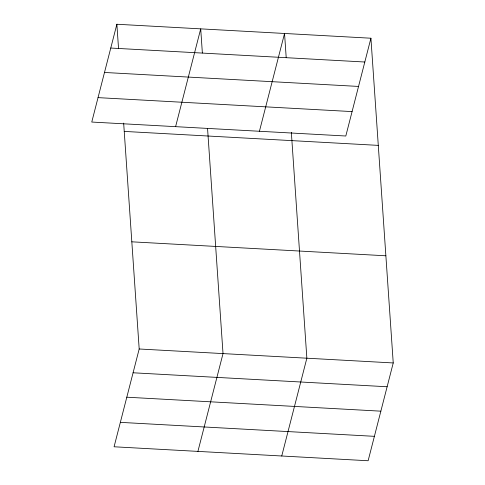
<?xml version="1.0" encoding="UTF-8"?>
<svg xmlns="http://www.w3.org/2000/svg" width="485" height="485" viewBox="0 0 485 485"><rect width="100%" height="100%" fill="white"/><g stroke="black" fill="none" stroke-linecap="round" stroke-linejoin="round"><path stroke-width="0.73" d="M116.873 24.25L91.762 122.05L345.811 136.012L370.922 38.218L116.873 24.25L118.528 48.397M175.6 126.658L200.711 28.857L202.366 53.01M123.663 123.111L139.189 348.988L114.078 446.782L368.127 460.75L393.238 362.95L370.922 38.218M259.433 131.265L284.543 33.471L286.205 57.618M197.916 451.389L223.021 353.595L207.556 128.476M281.749 456.003L306.859 358.203L291.339 132.332M110.762 48.045L364.811 62.013M104.493 72.465L358.542 86.433M98.031 97.63L352.086 111.592M124.233 131.411L378.288 145.379M131.823 241.821L385.872 255.789M139.189 348.988L393.238 362.95M133.078 372.783L387.127 386.751M126.809 397.203L380.858 411.171M120.347 422.362L374.402 436.33"/></g></svg>
